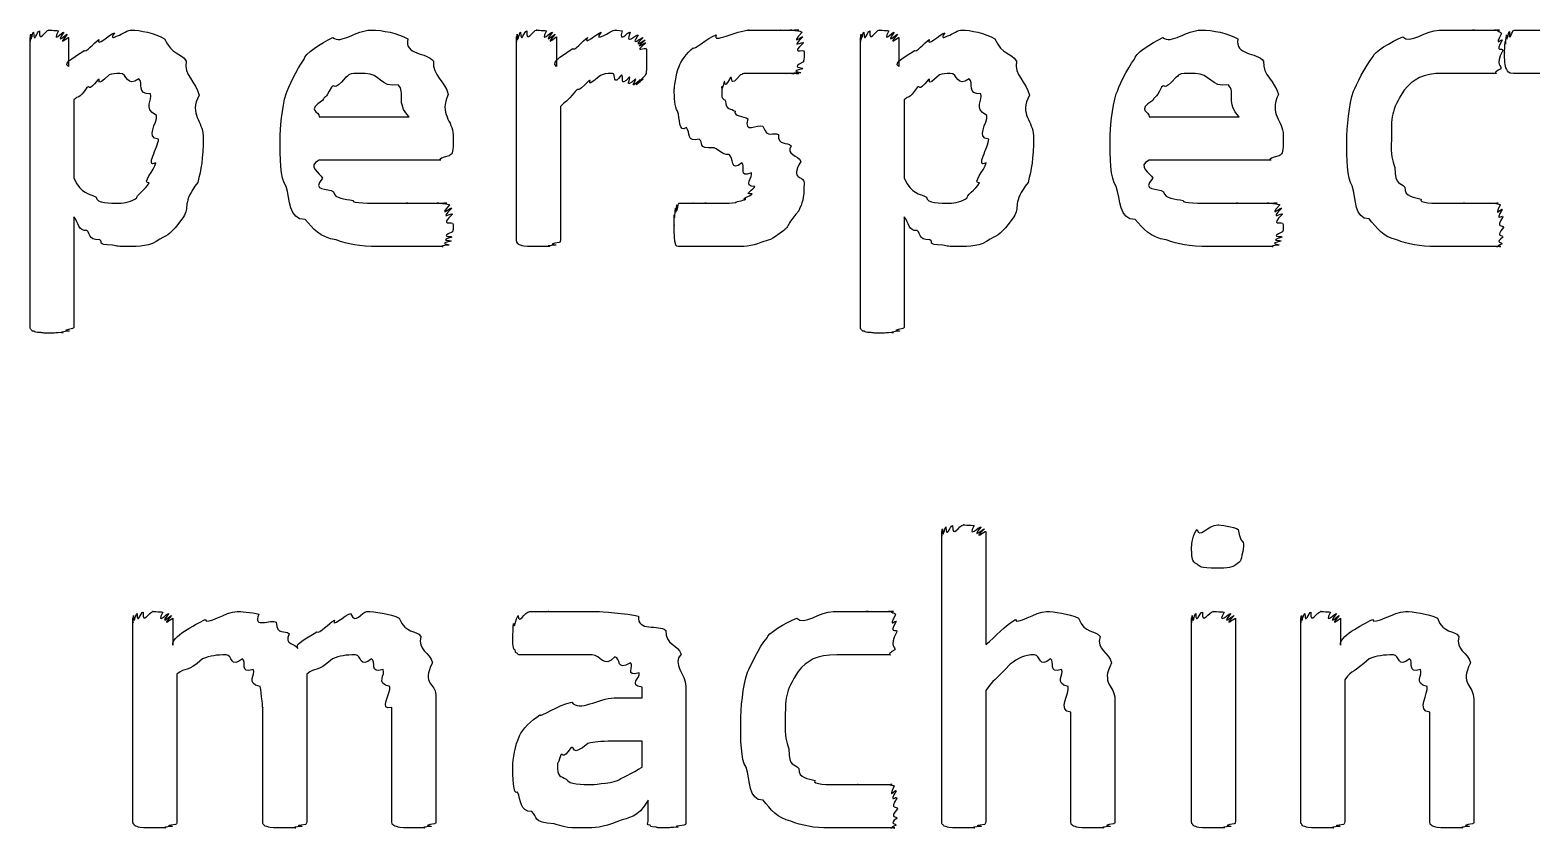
# Model space of a CAD drawing. Header units: millimetres. Extents: x 0 to 216, y 0 to 279.
# Drawn here: x 42.67 to 54.91, y 185.55 to 192.05 of the extents above; entities that cross this region are included whole.
import ezdxf

# ---------------------------------------------------------------- set-up
doc = ezdxf.new("R2010")
doc.units = ezdxf.units.MM
doc.layers.get('0').update_dxf_attribs({"linetype": 'CONTINUOUS'})

msp = doc.modelspace()

# ---------------------------------------------------------------- linework, layer by layer
at = {"color": 0}
for p, q in [((54.7688, 192.048), (55.0443, 192.048)), ((42.6681, 189.639), (42.6681, 191.987)), ((42.9824, 191.987), (42.9824, 191.75)), ((46.6355, 190.339), (46.6355, 191.992)), ((46.9607, 191.992), (46.9607, 191.75)), ((49.4386, 189.639), (49.4386, 191.987)), ((49.7526, 191.987), (49.7526, 191.75)), ((47.6938, 191.811), (47.6938, 191.811)), ((55.0443, 191.695), (54.7631, 191.695)), ((43.0265, 191.48), (43.0265, 190.84)), ((46.9939, 191.425), (46.9939, 190.339)), ((49.7967, 191.48), (49.7967, 190.84)), ((45.0261, 191.342), (45.7592, 191.342)), ((51.7948, 191.342), (52.5279, 191.342)), ((44.0792, 191.188), (44.0792, 191.188)), ((46.1176, 191.193), (46.1176, 191.133)), ((50.8497, 191.188), (50.8497, 191.188)), ((52.8863, 191.193), (52.8863, 191.133)), ((43.7155, 191.16), (43.7155, 191.16)), ((50.4857, 191.16), (50.4857, 191.16)), ((46.0128, 190.989), (45.0261, 190.989)), ((52.7816, 190.989), (51.7948, 190.989)), ((48.9797, 190.802), (48.9797, 190.802)), ((43.0265, 190.526), (43.0265, 189.639)), ((49.7967, 190.526), (49.7967, 189.639)), ((54.6834, 190.438), (54.6834, 190.438)), ((50.1026, 185.602), (50.1026, 187.962)), ((50.461, 187.962), (50.461, 187.041)), ((52.5639, 187.84), (52.5639, 187.84)), ((43.5074, 185.602), (43.5074, 187.256)), ((43.8326, 187.256), (43.8326, 187.036)), ((52.1395, 185.602), (52.1395, 187.256)), ((52.4979, 187.256), (52.4979, 185.602)), ((53.0296, 185.602), (53.0296, 187.256)), ((53.3548, 187.256), (53.3548, 187.036)), ((43.8658, 186.799), (43.8658, 185.602)), ((44.9241, 186.799), (44.9241, 185.602)), ((47.6582, 186.606), (47.6582, 186.694)), ((48.0162, 186.7), (48.0162, 185.602)), ((50.461, 186.666), (50.461, 185.602)), ((53.388, 186.755), (53.388, 185.602)), ((44.5657, 185.602), (44.5657, 186.528)), ((45.6188, 185.602), (45.6188, 186.528)), ((45.9768, 186.633), (45.9768, 185.602)), ((47.432, 186.606), (47.6582, 186.606)), ((51.5137, 186.595), (51.5137, 185.602)), ((54.4407, 186.595), (54.4407, 185.602)), ((51.1556, 185.602), (51.1556, 186.49)), ((54.0826, 185.602), (54.0826, 186.49)), ((47.6582, 186.253), (47.4211, 186.253)), ((47.6582, 186.043), (47.6582, 186.253)), ((47.7075, 185.602), (47.7075, 185.773)), ((49.7417, 185.702), (49.7417, 185.702))]:
    msp.add_line(p, q, dxfattribs=at)
for points in [[(42.6738, 192.014), (42.6752, 191.915), (42.6847, 192.027), (42.6956, 192.031)], [(42.6956, 192.031), (42.7013, 191.926), (42.726, 192.042), (42.7454, 192.042)], [(42.7454, 192.042), (42.7411, 191.929), (42.7923, 192.048), (42.8226, 192.048)], [(42.8226, 192.048), (42.8032, 192.048), (42.8805, 192.045), (42.8995, 192.042)], [(42.8995, 192.042), (42.8406, 191.926), (42.9327, 192.038), (42.9436, 192.031)], [(42.9436, 192.031), (42.8667, 191.915), (42.9673, 192.022), (42.9715, 192.014)], [(43.3571, 192.025), (43.2883, 191.929), (43.4467, 192.048), (43.495, 192.048)], [(43.495, 192.048), (43.561, 192.048), (43.6908, 192.023), (43.7653, 191.976)], [(45.1362, 191.987), (45.2025, 191.929), (45.3305, 192.048), (45.4448, 192.048)], [(45.4448, 192.048), (45.551, 192.048), (45.6629, 192.023), (45.7482, 191.976)], [(46.6411, 192.014), (46.6425, 191.915), (46.6535, 192.027), (46.6686, 192.031)], [(46.6686, 192.031), (46.6714, 191.926), (46.699, 192.042), (46.7184, 192.042)], [(46.7184, 192.042), (46.7127, 191.929), (46.7678, 192.048), (46.8009, 192.048)], [(46.8009, 192.048), (46.7748, 192.048), (46.8559, 192.045), (46.8782, 192.042)], [(46.8782, 192.042), (46.8189, 191.926), (46.9166, 192.038), (46.9276, 192.031)], [(46.9276, 192.031), (46.8408, 191.915), (46.9456, 192.022), (46.9498, 192.014)], [(47.2144, 191.987), (47.1759, 191.911), (47.2874, 192.023), (47.3244, 192.031)], [(47.3244, 192.031), (47.2528, 191.929), (47.4031, 192.048), (47.4405, 192.048)], [(47.4405, 192.048), (47.4211, 192.048), (47.4733, 192.045), (47.4955, 192.042)], [(47.4955, 192.042), (47.4652, 191.926), (47.5396, 192.038), (47.5615, 192.031)], [(47.5615, 192.031), (47.5135, 191.911), (47.6084, 192.016), (47.6278, 192.009)], [(48.2632, 192.009), (48.2258, 191.929), (48.4297, 192.048), (48.5331, 192.048)], [(48.5331, 192.048), (48.4904, 192.048), (48.6212, 192.048), (48.6653, 192.048)], [(48.6653, 192.048), (48.6957, 192.048), (48.7497, 192.048), (48.7867, 192.048)], [(48.7867, 192.048), (48.7701, 192.048), (48.8541, 192.048), (48.8805, 192.048)], [(48.8805, 192.048), (48.8213, 192.048), (48.9246, 192.048), (48.9356, 192.048)], [(48.9356, 192.048), (48.8474, 192.048), (48.9589, 192.042), (48.9631, 192.031)], [(48.9631, 192.031), (48.8541, 191.907), (48.9687, 192.006), (48.9687, 191.992)], [(49.4439, 192.014), (49.4453, 191.915), (49.4552, 192.027), (49.4661, 192.031)], [(49.4661, 192.031), (49.4714, 191.926), (49.4965, 192.042), (49.5155, 192.042)], [(49.5155, 192.042), (49.5117, 191.929), (49.5625, 192.048), (49.5928, 192.048)], [(49.5928, 192.048), (49.5734, 192.048), (49.6507, 192.045), (49.6701, 192.042)], [(49.6701, 192.042), (49.6108, 191.926), (49.7032, 192.038), (49.7141, 192.031)], [(49.7141, 192.031), (49.6369, 191.915), (49.7374, 192.022), (49.7417, 192.014)], [(50.1276, 192.025), (50.0585, 191.929), (50.2172, 192.048), (50.2652, 192.048)], [(50.2652, 192.048), (50.3315, 192.048), (50.461, 192.023), (50.5354, 191.976)], [(51.9053, 191.987), (51.9712, 191.929), (52.0996, 192.048), (52.2139, 192.048)], [(52.2139, 192.048), (52.3201, 192.048), (52.4316, 192.023), (52.517, 191.976)], [(53.8621, 191.992), (53.9186, 191.929), (54.0523, 192.048), (54.1595, 192.048)], [(54.1595, 192.048), (54.1941, 192.048), (54.2604, 192.048), (54.3084, 192.048)], [(54.3084, 192.048), (54.2932, 192.048), (54.405, 192.048), (54.4463, 192.048)], [(54.4463, 192.048), (54.3747, 192.048), (54.5236, 192.048), (54.5564, 192.048)], [(54.5564, 192.048), (54.5578, 192.048), (54.6118, 192.048), (54.6227, 192.048)], [(54.6227, 192.048), (54.5842, 192.048), (54.646, 192.048), (54.6502, 192.048)], [(54.6502, 192.048), (54.5952, 192.048), (54.6626, 192.038), (54.6668, 192.02)], [(54.7081, 192.009), (54.7095, 191.918), (54.7218, 192.032), (54.7303, 192.036)], [(54.7303, 192.036), (54.7275, 191.929), (54.7536, 192.048), (54.7688, 192.048)], [(42.6681, 191.987), (42.6681, 191.904), (42.6695, 192.01), (42.6738, 192.014)], [(42.9715, 192.014), (42.8777, 191.9), (42.9824, 191.998), (42.9824, 191.987)], [(43.1091, 191.882), (43.12, 191.856), (43.1892, 191.948), (43.2304, 191.97)], [(43.2304, 191.97), (43.2043, 191.904), (43.3158, 192.014), (43.3571, 192.025)], [(43.7653, 191.976), (43.8256, 191.838), (43.8975, 191.871), (43.9416, 191.794)], [(44.9047, 191.811), (44.9005, 191.849), (45.0441, 191.946), (45.1362, 191.987)], [(45.7482, 191.976), (45.7207, 191.838), (45.9024, 191.871), (45.9574, 191.794)], [(46.6355, 191.992), (46.6355, 191.9), (46.6369, 192.006), (46.6411, 192.014)], [(46.9498, 192.014), (46.8521, 191.9), (46.9607, 191.999), (46.9607, 191.992)], [(47.093, 191.899), (47.1015, 191.867), (47.177, 191.965), (47.2144, 191.987)], [(47.6278, 192.009), (47.5506, 191.896), (47.6582, 191.994), (47.6663, 191.987)], [(47.6663, 191.987), (47.5643, 191.882), (47.6786, 191.972), (47.6829, 191.965)], [(47.6829, 191.965), (47.5728, 191.871), (47.6885, 191.954), (47.6885, 191.943)], [(47.6885, 191.943), (47.5753, 191.849), (47.6938, 191.915), (47.6938, 191.893)], [(48.0755, 191.904), (48.0755, 191.878), (48.1887, 191.983), (48.2632, 192.009)], [(48.9687, 191.992), (48.8583, 191.882), (48.974, 191.965), (48.974, 191.943)], [(48.974, 191.943), (48.8611, 191.841), (48.9797, 191.9), (48.9797, 191.871)], [(49.4386, 191.987), (49.4386, 191.904), (49.44, 192.01), (49.4439, 192.014)], [(49.7417, 192.014), (49.6478, 191.9), (49.7526, 191.998), (49.7526, 191.987)], [(49.8796, 191.882), (49.8905, 191.856), (49.9593, 191.948), (50.0006, 191.97)], [(50.0006, 191.97), (49.9745, 191.904), (50.0863, 192.014), (50.1276, 192.025)], [(50.5354, 191.976), (50.5961, 191.838), (50.6677, 191.871), (50.7118, 191.794)], [(51.6738, 191.811), (51.6696, 191.849), (51.8128, 191.946), (51.9053, 191.987)], [(52.517, 191.976), (52.4895, 191.838), (52.6715, 191.871), (52.7265, 191.794)], [(53.6194, 191.832), (53.6166, 191.86), (53.7697, 191.959), (53.8621, 191.992)], [(54.6668, 192.02), (54.6019, 191.896), (54.6724, 191.987), (54.6724, 191.965)], [(54.6724, 191.965), (54.6061, 191.852), (54.6777, 191.915), (54.6777, 191.882)], [(54.6915, 191.871), (54.6915, 191.845), (54.6929, 191.932), (54.6971, 191.954)], [(54.6971, 191.954), (54.6985, 191.889), (54.7038, 191.994), (54.7081, 192.009)], [(42.9824, 191.75), (42.9218, 191.783), (43.0678, 191.845), (43.1091, 191.882)], [(43.9416, 191.794), (43.9166, 191.684), (44.0242, 191.625), (44.0461, 191.518)], [(44.7559, 191.529), (44.7753, 191.576), (44.8412, 191.733), (44.9047, 191.811)], [(45.9574, 191.794), (45.9479, 191.684), (46.0527, 191.626), (46.0788, 191.524)], [(46.9607, 191.75), (46.9, 191.794), (47.0517, 191.861), (47.093, 191.899)], [(47.6938, 191.893), (47.6938, 191.808), (47.6938, 191.846), (47.6938, 191.811)], [(47.6938, 191.811), (47.6938, 191.739), (47.6938, 191.75), (47.6938, 191.728)], [(47.9598, 191.75), (47.9721, 191.79), (48.0233, 191.86), (48.0755, 191.904)], [(48.974, 191.788), (48.8583, 191.735), (48.9712, 191.747), (48.9687, 191.733)], [(48.9797, 191.871), (48.9797, 191.783), (48.9768, 191.813), (48.974, 191.788)], [(49.7526, 191.75), (49.6919, 191.783), (49.838, 191.845), (49.8796, 191.882)], [(50.7118, 191.794), (50.6871, 191.684), (50.7944, 191.625), (50.8166, 191.518)], [(51.525, 191.529), (51.544, 191.576), (51.6103, 191.733), (51.6738, 191.811)], [(52.7265, 191.794), (52.717, 191.684), (52.8214, 191.626), (52.8479, 191.524)], [(53.4596, 191.551), (53.4818, 191.595), (53.5534, 191.758), (53.6194, 191.832)], [(54.6777, 191.882), (54.6061, 191.75), (54.6724, 191.762), (54.6612, 191.733)], [(54.7081, 191.733), (54.6915, 191.75), (54.6915, 191.808), (54.6915, 191.871)], [(43.313, 191.684), (43.1863, 191.563), (43.2537, 191.663), (43.2248, 191.645)], [(43.4012, 191.695), (43.3627, 191.695), (43.3419, 191.691), (43.313, 191.684)], [(43.5557, 191.651), (43.4538, 191.576), (43.4633, 191.695), (43.4012, 191.695)], [(45.2409, 191.662), (45.1362, 191.536), (45.1584, 191.618), (45.1252, 191.584)], [(45.4007, 191.695), (45.2272, 191.695), (45.2878, 191.684), (45.2409, 191.662)], [(45.671, 191.601), (45.5249, 191.576), (45.5221, 191.695), (45.4007, 191.695)], [(47.3191, 191.678), (47.1784, 191.558), (47.2585, 191.656), (47.2253, 191.634)], [(47.4183, 191.695), (47.359, 191.695), (47.3523, 191.689), (47.3191, 191.678)], [(47.4899, 191.684), (47.4183, 191.576), (47.443, 191.695), (47.4183, 191.695)], [(47.5562, 191.667), (47.4652, 191.565), (47.5149, 191.68), (47.4899, 191.684)], [(47.6056, 191.651), (47.5022, 191.554), (47.5738, 191.663), (47.5562, 191.667)], [(47.6829, 191.678), (47.5643, 191.554), (47.6733, 191.657), (47.6663, 191.651)], [(47.6938, 191.728), (47.6938, 191.695), (47.6899, 191.689), (47.6829, 191.678)], [(47.9213, 191.568), (47.9213, 191.558), (47.9337, 191.695), (47.9598, 191.75)], [(48.3789, 191.662), (48.321, 191.547), (48.3401, 191.642), (48.3291, 191.629)], [(48.4614, 191.684), (48.3651, 191.565), (48.4008, 191.673), (48.3789, 191.662)], [(48.5828, 191.695), (48.4353, 191.695), (48.4974, 191.691), (48.4614, 191.684)], [(48.7204, 191.695), (48.6488, 191.695), (48.6336, 191.695), (48.5828, 191.695)], [(48.8251, 191.695), (48.7288, 191.695), (48.7606, 191.695), (48.7204, 191.695)], [(48.8968, 191.695), (48.7881, 191.695), (48.8541, 191.695), (48.8251, 191.695)], [(48.9356, 191.695), (48.8251, 191.695), (48.9148, 191.695), (48.8968, 191.695)], [(48.9521, 191.7), (48.8389, 191.695), (48.9423, 191.695), (48.9356, 191.695)], [(48.9687, 191.733), (48.8502, 191.706), (48.9589, 191.707), (48.9521, 191.7)], [(50.0835, 191.684), (49.9565, 191.563), (50.0242, 191.663), (49.9953, 191.645)], [(50.1717, 191.695), (50.1329, 191.695), (50.1124, 191.691), (50.0835, 191.684)], [(50.3259, 191.651), (50.2239, 191.576), (50.2338, 191.695), (50.1717, 191.695)], [(52.01, 191.662), (51.9053, 191.536), (51.9271, 191.618), (51.8943, 191.584)], [(52.1698, 191.695), (51.9963, 191.695), (52.0569, 191.684), (52.01, 191.662)], [(52.4397, 191.601), (52.2937, 191.576), (52.2912, 191.695), (52.1698, 191.695)], [(54.1874, 191.695), (54.0247, 191.695), (53.9461, 191.648), (53.873, 191.557)], [(54.3581, 191.695), (54.2272, 191.695), (54.2533, 191.695), (54.1874, 191.695)], [(54.4795, 191.695), (54.4407, 191.695), (54.405, 191.695), (54.3581, 191.695)], [(54.5677, 191.695), (54.5098, 191.695), (54.5151, 191.695), (54.4795, 191.695)], [(54.6227, 191.695), (54.5539, 191.695), (54.5895, 191.695), (54.5677, 191.695)], [(54.6612, 191.733), (54.5842, 191.695), (54.6365, 191.695), (54.6227, 191.695)], [(54.7631, 191.695), (54.7165, 191.695), (54.7218, 191.707), (54.7081, 191.733)], [(43.1313, 191.579), (43.0611, 191.474), (43.0622, 191.52), (43.0265, 191.48)], [(43.2248, 191.645), (43.1271, 191.529), (43.1641, 191.608), (43.1313, 191.579)], [(43.6492, 191.529), (43.5349, 191.518), (43.5956, 191.62), (43.5557, 191.651)], [(45.1252, 191.584), (45.073, 191.474), (45.0716, 191.518), (45.0536, 191.474)], [(45.7592, 191.342), (45.6463, 191.452), (45.7331, 191.538), (45.671, 191.601)], [(47.1152, 191.551), (47.0352, 191.448), (47.038, 191.476), (46.9939, 191.425)], [(47.2253, 191.634), (47.1124, 191.518), (47.1551, 191.587), (47.1152, 191.551)], [(47.6444, 191.645), (47.5312, 191.543), (47.6194, 191.647), (47.6056, 191.651)], [(47.6663, 191.651), (47.5534, 191.543), (47.6553, 191.645), (47.6444, 191.645)], [(47.9488, 191.386), (47.9213, 191.422), (47.9213, 191.498), (47.9213, 191.568)], [(48.3291, 191.629), (48.2988, 191.521), (48.3126, 191.604), (48.3126, 191.59)], [(48.3126, 191.59), (48.2988, 191.459), (48.321, 191.502), (48.3401, 191.469)], [(49.9015, 191.579), (49.8313, 191.474), (49.8327, 191.52), (49.7967, 191.48)], [(49.9953, 191.645), (49.8972, 191.529), (49.9346, 191.608), (49.9015, 191.579)], [(50.4197, 191.529), (50.3054, 191.518), (50.3661, 191.62), (50.3259, 191.651)], [(51.8943, 191.584), (51.8418, 191.474), (51.8403, 191.518), (51.8223, 191.474)], [(52.5279, 191.342), (52.415, 191.452), (52.5018, 191.538), (52.4397, 191.601)], [(53.4046, 191.143), (53.4046, 191.254), (53.4226, 191.441), (53.4596, 191.551)], [(53.873, 191.557), (53.764, 191.393), (53.7683, 191.332), (53.7683, 191.16)], [(43.6989, 191.353), (43.5832, 191.415), (43.6742, 191.477), (43.6492, 191.529)], [(44.0461, 191.518), (43.9607, 191.356), (44.0792, 191.305), (44.0792, 191.188)], [(44.7065, 191.16), (44.7065, 191.239), (44.7227, 191.419), (44.7559, 191.529)], [(45.0536, 191.474), (44.9185, 191.389), (45.0261, 191.389), (45.0261, 191.342)], [(46.0788, 191.524), (45.999, 191.36), (46.1176, 191.31), (46.1176, 191.193)], [(48.3401, 191.469), (48.3401, 191.397), (48.387, 191.411), (48.4173, 191.386)], [(50.4694, 191.353), (50.3534, 191.415), (50.4444, 191.477), (50.4197, 191.529)], [(50.8166, 191.518), (50.7312, 191.356), (50.8497, 191.305), (50.8497, 191.188)], [(51.4752, 191.16), (51.4752, 191.239), (51.4918, 191.419), (51.525, 191.529)], [(51.8223, 191.474), (51.6876, 191.389), (51.7948, 191.389), (51.7948, 191.342)], [(52.8479, 191.524), (52.7678, 191.36), (52.8863, 191.31), (52.8863, 191.193)], [(43.7155, 191.16), (43.6012, 191.169), (43.7099, 191.29), (43.6989, 191.353)], [(48.0205, 191.254), (47.957, 191.201), (47.9668, 191.334), (47.9488, 191.386)], [(48.4173, 191.386), (48.4022, 191.349), (48.4851, 191.343), (48.5221, 191.326)], [(48.5221, 191.326), (48.4794, 191.195), (48.6022, 191.287), (48.6435, 191.265)], [(50.4857, 191.16), (50.3714, 191.169), (50.4804, 191.29), (50.4694, 191.353)], [(44.0792, 191.188), (44.0792, 190.981), (44.0641, 190.92), (44.0351, 190.807)], [(48.1252, 191.16), (48.0205, 191.128), (48.0536, 191.216), (48.0205, 191.254)], [(48.6435, 191.265), (48.6819, 191.154), (48.7288, 191.224), (48.7701, 191.198)], [(48.7701, 191.198), (48.762, 191.102), (48.8446, 191.141), (48.8749, 191.105)], [(50.8497, 191.188), (50.8497, 190.981), (50.8346, 190.92), (50.8056, 190.807)], [(43.6933, 190.967), (43.6012, 190.919), (43.7155, 191.094), (43.7155, 191.16)], [(44.7559, 190.774), (44.7065, 190.838), (44.7065, 191.013), (44.7065, 191.16)], [(46.1176, 191.133), (46.1176, 191.033), (46.1063, 191.044), (46.0844, 191.022)], [(48.2466, 191.088), (48.0977, 191.078), (48.1651, 191.134), (48.1252, 191.16)], [(48.3676, 191.033), (48.2988, 191.036), (48.2907, 191.069), (48.2466, 191.088)], [(48.8749, 191.105), (48.8251, 191.033), (48.9327, 191.029), (48.9521, 190.978)], [(50.4638, 190.967), (50.3714, 190.919), (50.4857, 191.094), (50.4857, 191.16)], [(51.525, 190.774), (51.4752, 190.838), (51.4752, 191.013), (51.4752, 191.16)], [(52.8863, 191.133), (52.8863, 191.033), (52.8754, 191.044), (52.8532, 191.022)], [(53.4487, 190.78), (53.4046, 190.838), (53.4046, 191.007), (53.4046, 191.143)], [(53.7683, 191.16), (53.764, 191.014), (53.7767, 190.995), (53.7958, 190.929)], [(43.6383, 190.802), (43.5751, 190.798), (43.6824, 190.908), (43.6933, 190.967)], [(45.0261, 190.989), (44.9185, 190.934), (45.0342, 190.885), (45.0536, 190.84)], [(46.0844, 191.022), (45.955, 190.989), (46.0375, 190.989), (46.0128, 190.989)], [(48.4724, 190.967), (48.3761, 190.882), (48.4078, 191.014), (48.3676, 191.033)], [(48.5496, 190.885), (48.4396, 190.835), (48.5055, 190.945), (48.4724, 190.967)], [(48.9521, 190.978), (48.8611, 190.816), (48.9797, 190.871), (48.9797, 190.802)], [(50.4088, 190.802), (50.3453, 190.798), (50.4529, 190.908), (50.4638, 190.967)], [(51.7948, 190.989), (51.6876, 190.934), (51.8033, 190.885), (51.8223, 190.84)], [(52.8532, 191.022), (52.7237, 190.989), (52.8066, 190.989), (52.7816, 190.989)], [(53.7958, 190.929), (53.8014, 190.769), (53.8413, 190.813), (53.8787, 190.769)], [(43.0265, 190.84), (43.0872, 190.705), (43.1493, 190.722), (43.2082, 190.686)], [(44.0351, 190.807), (43.9057, 190.639), (43.9706, 190.603), (43.9194, 190.526)], [(45.0536, 190.84), (44.9559, 190.731), (45.1005, 190.763), (45.1418, 190.73)], [(48.5771, 190.774), (48.4752, 190.772), (48.5676, 190.854), (48.5496, 190.885)], [(49.7967, 190.84), (49.8574, 190.705), (49.9195, 190.722), (49.9787, 190.686)], [(50.8056, 190.807), (50.6758, 190.639), (50.7407, 190.603), (50.6899, 190.526)], [(51.8223, 190.84), (51.7246, 190.731), (51.8693, 190.763), (51.9105, 190.73)], [(43.2082, 190.686), (43.2043, 190.637), (43.3268, 190.637), (43.3903, 190.637)], [(43.5391, 190.681), (43.524, 190.694), (43.6122, 190.749), (43.6383, 190.802)], [(44.9104, 190.504), (44.7753, 190.504), (44.7918, 190.667), (44.7559, 190.774)], [(45.1418, 190.73), (45.1541, 190.669), (45.2356, 190.676), (45.3016, 190.658)], [(48.5055, 190.669), (48.4505, 190.669), (48.544, 190.694), (48.5553, 190.713)], [(48.5553, 190.713), (48.4752, 190.705), (48.5771, 190.752), (48.5771, 190.774)], [(48.9797, 190.802), (48.9797, 190.661), (48.9645, 190.642), (48.9356, 190.576)], [(49.9787, 190.686), (49.9745, 190.637), (50.0973, 190.637), (50.1608, 190.637)], [(50.3093, 190.681), (50.2941, 190.694), (50.3823, 190.749), (50.4088, 190.802)], [(51.6791, 190.504), (51.544, 190.504), (51.5606, 190.667), (51.525, 190.774)], [(51.9105, 190.73), (51.9232, 190.669), (52.0044, 190.676), (52.0707, 190.658)], [(53.5862, 190.51), (53.4666, 190.507), (53.4818, 190.672), (53.4487, 190.78)], [(53.8787, 190.769), (53.8745, 190.681), (53.9584, 190.692), (54.011, 190.669)], [(43.3903, 190.637), (43.4428, 190.637), (43.4979, 190.65), (43.5391, 190.681)], [(45.3016, 190.658), (45.2864, 190.637), (45.4477, 190.637), (45.5443, 190.637)], [(45.5443, 190.637), (45.5771, 190.637), (45.689, 190.637), (45.7482, 190.637)], [(45.7482, 190.637), (45.6942, 190.637), (45.8555, 190.637), (45.8971, 190.637)], [(45.8971, 190.637), (45.8971, 190.637), (45.9754, 190.637), (46.0015, 190.637)], [(46.0015, 190.637), (45.9521, 190.637), (46.0527, 190.637), (46.0678, 190.637)], [(46.0678, 190.637), (45.9768, 190.637), (46.0858, 190.632), (46.0897, 190.625)], [(46.0897, 190.625), (45.9878, 190.507), (46.1024, 190.611), (46.1063, 190.598)], [(46.1063, 190.598), (45.9962, 190.482), (46.1119, 190.57), (46.1119, 190.548)], [(47.9213, 190.543), (47.9242, 190.478), (47.928, 190.583), (47.9323, 190.598)], [(47.9323, 190.598), (47.9323, 190.507), (47.9393, 190.621), (47.9432, 190.625)], [(47.9432, 190.625), (47.9393, 190.518), (47.9517, 190.637), (47.9598, 190.637)], [(47.9598, 190.637), (47.957, 190.637), (47.9848, 190.637), (48.0039, 190.637)], [(48.0039, 190.637), (47.9986, 190.637), (48.0494, 190.637), (48.0755, 190.637)], [(48.0755, 190.637), (48.0536, 190.637), (48.139, 190.637), (48.1803, 190.637)], [(48.1803, 190.637), (48.1334, 190.637), (48.2656, 190.637), (48.3182, 190.637)], [(48.3182, 190.637), (48.3429, 190.637), (48.3926, 190.638), (48.423, 190.642)], [(48.423, 190.642), (48.4064, 190.647), (48.4837, 190.658), (48.5055, 190.669)], [(48.9356, 190.576), (48.8061, 190.416), (48.8692, 190.46), (48.8142, 190.416)], [(50.1608, 190.637), (50.213, 190.637), (50.268, 190.65), (50.3093, 190.681)], [(52.0707, 190.658), (52.0555, 190.637), (52.2168, 190.637), (52.3131, 190.637)], [(52.3131, 190.637), (52.3462, 190.637), (52.4577, 190.637), (52.517, 190.637)], [(52.517, 190.637), (52.4633, 190.637), (52.6246, 190.637), (52.6658, 190.637)], [(52.6658, 190.637), (52.6658, 190.637), (52.7445, 190.637), (52.7706, 190.637)], [(52.7706, 190.637), (52.7209, 190.637), (52.8214, 190.637), (52.8366, 190.637)], [(52.8366, 190.637), (52.7459, 190.637), (52.8546, 190.632), (52.8588, 190.625)], [(52.8588, 190.625), (52.7569, 190.507), (52.8712, 190.611), (52.8754, 190.598)], [(52.8754, 190.598), (52.765, 190.482), (52.8807, 190.57), (52.8807, 190.548)], [(54.011, 190.669), (53.9806, 190.637), (54.1267, 190.637), (54.1927, 190.637)], [(54.1927, 190.637), (54.2315, 190.637), (54.3154, 190.637), (54.3638, 190.637)], [(54.3638, 190.637), (54.3264, 190.637), (54.453, 190.637), (54.4904, 190.637)], [(54.4904, 190.637), (54.5179, 190.637), (54.5564, 190.637), (54.5786, 190.637)], [(54.5786, 190.637), (54.5648, 190.637), (54.6241, 190.637), (54.6393, 190.637)], [(54.6393, 190.637), (54.5867, 190.637), (54.6516, 190.632), (54.6559, 190.625)], [(54.6559, 190.625), (54.598, 190.504), (54.6682, 190.605), (54.6724, 190.587)], [(54.6724, 190.587), (54.6061, 190.471), (54.6777, 190.551), (54.6777, 190.526)], [(43.1313, 190.416), (43.0611, 190.405), (43.0622, 190.485), (43.0265, 190.526)], [(43.9194, 190.526), (43.8037, 190.368), (43.8037, 190.389), (43.7265, 190.344)], [(45.1637, 190.339), (45.0289, 190.357), (44.9792, 190.43), (44.9104, 190.504)], [(46.1119, 190.548), (45.999, 190.438), (46.1176, 190.499), (46.1176, 190.465)], [(46.1176, 190.465), (46.1176, 190.383), (46.1148, 190.423), (46.1119, 190.405)], [(47.9213, 190.46), (47.9213, 190.434), (47.9213, 190.521), (47.9213, 190.543)], [(47.9266, 190.328), (47.9213, 190.346), (47.9213, 190.405), (47.9213, 190.46)], [(49.9015, 190.416), (49.8313, 190.405), (49.8327, 190.485), (49.7967, 190.526)], [(50.6899, 190.526), (50.5739, 190.368), (50.5739, 190.389), (50.497, 190.344)], [(51.9328, 190.339), (51.7977, 190.357), (51.7483, 190.43), (51.6791, 190.504)], [(52.8807, 190.548), (52.7678, 190.438), (52.8863, 190.499), (52.8863, 190.465)], [(52.8863, 190.465), (52.8863, 190.383), (52.8835, 190.423), (52.8807, 190.405)], [(53.8124, 190.339), (53.7048, 190.361), (53.6483, 190.435), (53.5862, 190.51)], [(54.6777, 190.526), (54.6089, 190.419), (54.6834, 190.471), (54.6834, 190.438)], [(54.6834, 190.438), (54.6089, 190.357), (54.6806, 190.383), (54.6777, 190.361)], [(43.2361, 190.339), (43.1313, 190.342), (43.1669, 190.386), (43.1313, 190.416)], [(43.3405, 190.295), (43.2001, 190.302), (43.2717, 190.319), (43.2361, 190.339)], [(43.7265, 190.344), (43.6492, 190.284), (43.561, 190.284), (43.4619, 190.284)], [(45.5112, 190.284), (45.3457, 190.284), (45.2632, 190.302), (45.1637, 190.339)], [(46.101, 190.328), (45.9853, 190.302), (46.0911, 190.306), (46.0844, 190.295)], [(46.1063, 190.361), (45.992, 190.324), (46.1038, 190.339), (46.101, 190.328)], [(46.1119, 190.405), (45.9962, 190.35), (46.1091, 190.375), (46.1063, 190.361)], [(46.6411, 190.317), (46.6355, 190.313), (46.6355, 190.331), (46.6355, 190.339)], [(46.6686, 190.295), (46.6467, 190.298), (46.6478, 190.308), (46.6411, 190.317)], [(46.9829, 190.317), (46.863, 190.298), (46.9692, 190.302), (46.9554, 190.295)], [(46.9939, 190.339), (46.9911, 190.313), (46.9896, 190.324), (46.9829, 190.317)], [(47.9545, 190.284), (47.9323, 190.284), (47.9337, 190.298), (47.9266, 190.328)], [(48.6269, 190.317), (48.5567, 190.284), (48.4794, 190.284), (48.3955, 190.284)], [(48.8142, 190.416), (48.6999, 190.328), (48.6999, 190.339), (48.6269, 190.317)], [(50.0063, 190.339), (49.9015, 190.342), (49.9375, 190.386), (49.9015, 190.416)], [(50.111, 190.295), (49.9703, 190.302), (50.0422, 190.319), (50.0063, 190.339)], [(50.497, 190.344), (50.4197, 190.284), (50.3315, 190.284), (50.2324, 190.284)], [(52.2799, 190.284), (52.1148, 190.284), (52.0319, 190.302), (51.9328, 190.339)], [(52.8697, 190.328), (52.754, 190.302), (52.8602, 190.306), (52.8532, 190.295)], [(52.8754, 190.361), (52.7611, 190.324), (52.8726, 190.339), (52.8697, 190.328)], [(52.8807, 190.405), (52.765, 190.35), (52.8782, 190.375), (52.8754, 190.361)], [(54.1267, 190.284), (54.0025, 190.284), (53.9034, 190.302), (53.8124, 190.339)], [(54.6777, 190.361), (54.6061, 190.313), (54.6749, 190.319), (54.6724, 190.306)], [(43.4619, 190.284), (43.3874, 190.284), (43.3765, 190.287), (43.3405, 190.295)], [(45.726, 190.284), (45.5553, 190.284), (45.5884, 190.284), (45.5112, 190.284)], [(45.9024, 190.284), (45.8047, 190.284), (45.7923, 190.284), (45.726, 190.284)], [(46.0294, 190.284), (45.908, 190.284), (45.9535, 190.284), (45.9024, 190.284)], [(46.0844, 190.295), (45.974, 190.284), (46.0622, 190.284), (46.0294, 190.284)], [(46.7237, 190.284), (46.6714, 190.287), (46.6824, 190.29), (46.6686, 190.295)], [(46.8118, 190.284), (46.7198, 190.284), (46.7487, 190.284), (46.7237, 190.284)], [(46.9, 190.284), (46.79, 190.284), (46.8478, 190.284), (46.8118, 190.284)], [(46.9554, 190.295), (46.8369, 190.287), (46.9251, 190.287), (46.9, 190.284)], [(48.0148, 190.284), (47.957, 190.284), (47.9683, 190.284), (47.9545, 190.284)], [(48.1087, 190.284), (48.0095, 190.284), (48.0399, 190.284), (48.0148, 190.284)], [(48.241, 190.284), (48.0868, 190.284), (48.1485, 190.284), (48.1087, 190.284)], [(48.3955, 190.284), (48.2988, 190.284), (48.2879, 190.284), (48.241, 190.284)], [(50.2324, 190.284), (50.1579, 190.284), (50.1467, 190.287), (50.111, 190.295)], [(52.4951, 190.284), (52.324, 190.284), (52.3572, 190.284), (52.2799, 190.284)], [(52.6715, 190.284), (52.5734, 190.284), (52.5611, 190.284), (52.4951, 190.284)], [(52.7981, 190.284), (52.6768, 190.284), (52.7223, 190.284), (52.6715, 190.284)], [(52.8532, 190.295), (52.7431, 190.284), (52.8313, 190.284), (52.7981, 190.284)], [(54.2865, 190.284), (54.1761, 190.284), (54.1817, 190.284), (54.1267, 190.284)], [(54.4354, 190.284), (54.2823, 190.284), (54.3415, 190.284), (54.2865, 190.284)], [(54.5564, 190.284), (54.4918, 190.284), (54.4823, 190.284), (54.4354, 190.284)], [(54.6336, 190.284), (54.562, 190.284), (54.5924, 190.284), (54.5564, 190.284)], [(54.6612, 190.284), (54.591, 190.284), (54.6474, 190.284), (54.6336, 190.284)], [(54.6724, 190.306), (54.6019, 190.284), (54.6682, 190.284), (54.6612, 190.284)], [(42.6738, 189.611), (42.6681, 189.609), (42.6681, 189.628), (42.6681, 189.639)], [(42.7013, 189.595), (42.6791, 189.593), (42.6805, 189.604), (42.6738, 189.611)], [(42.7563, 189.583), (42.7041, 189.582), (42.715, 189.588), (42.7013, 189.595)], [(42.8445, 189.578), (42.7524, 189.578), (42.7814, 189.581), (42.7563, 189.583)], [(42.9327, 189.583), (42.8226, 189.578), (42.8805, 189.578), (42.8445, 189.578)], [(42.9877, 189.595), (42.8696, 189.582), (42.9577, 189.583), (42.9327, 189.583)], [(43.0156, 189.617), (42.8957, 189.593), (43.0018, 189.599), (42.9877, 189.595)], [(43.0265, 189.639), (43.0237, 189.611), (43.0223, 189.625), (43.0156, 189.617)], [(49.4439, 189.611), (49.4386, 189.609), (49.4386, 189.628), (49.4386, 189.639)], [(49.4714, 189.595), (49.4496, 189.593), (49.451, 189.604), (49.4439, 189.611)], [(49.5268, 189.583), (49.4743, 189.582), (49.4852, 189.588), (49.4714, 189.595)], [(49.615, 189.578), (49.5226, 189.578), (49.5515, 189.581), (49.5268, 189.583)], [(49.7032, 189.583), (49.5928, 189.578), (49.6507, 189.578), (49.615, 189.578)], [(49.7582, 189.595), (49.6397, 189.582), (49.7279, 189.583), (49.7032, 189.583)], [(49.7858, 189.617), (49.6658, 189.593), (49.772, 189.599), (49.7582, 189.595)], [(49.7967, 189.639), (49.7939, 189.611), (49.7928, 189.625), (49.7858, 189.617)], [(50.1082, 187.984), (50.1138, 187.885), (50.1248, 187.996), (50.1357, 188)], [(50.1357, 188), (50.1385, 187.895), (50.1689, 188.011), (50.1908, 188.011)], [(50.1908, 188.011), (50.1869, 187.898), (50.2461, 188.017), (50.2789, 188.017)], [(50.2789, 188.017), (50.2571, 188.017), (50.3453, 188.014), (50.3671, 188.011)], [(50.3671, 188.011), (50.304, 187.895), (50.4112, 188.007), (50.4225, 188)], [(50.4225, 188), (50.3301, 187.885), (50.4458, 187.991), (50.45, 187.984)], [(52.1836, 187.978), (52.2016, 187.898), (52.2732, 188.017), (52.3543, 188.017)], [(52.3543, 188.017), (52.3628, 188.017), (52.4895, 188.003), (52.5198, 187.978)], [(50.1026, 187.962), (50.1026, 187.869), (50.104, 187.976), (50.1082, 187.984)], [(50.45, 187.984), (50.341, 187.874), (50.461, 187.973), (50.461, 187.962)], [(52.1395, 187.84), (52.1395, 187.847), (52.1533, 187.952), (52.1836, 187.978)], [(52.5198, 187.978), (52.5392, 187.851), (52.5639, 187.909), (52.5639, 187.84)], [(52.1836, 187.697), (52.1395, 187.711), (52.1395, 187.77), (52.1395, 187.84)], [(52.5639, 187.84), (52.5392, 187.715), (52.5473, 187.728), (52.5141, 187.702)], [(52.349, 187.664), (52.1974, 187.664), (52.2125, 187.675), (52.1836, 187.697)], [(52.5141, 187.702), (52.4771, 187.664), (52.4288, 187.664), (52.349, 187.664)], [(43.5074, 187.256), (43.5074, 187.164), (43.5088, 187.27), (43.513, 187.278)], [(43.513, 187.278), (43.5144, 187.179), (43.5254, 187.29), (43.5405, 187.295)], [(43.5405, 187.295), (43.5434, 187.19), (43.5709, 187.306), (43.5903, 187.306)], [(43.5903, 187.306), (43.5846, 187.193), (43.6397, 187.311), (43.6728, 187.311)], [(43.6728, 187.311), (43.6467, 187.311), (43.7279, 187.308), (43.7501, 187.306)], [(43.7501, 187.306), (43.6908, 187.19), (43.7885, 187.302), (43.7995, 187.295)], [(43.7995, 187.295), (43.7127, 187.179), (43.8175, 187.285), (43.8217, 187.278)], [(43.8217, 187.278), (43.7236, 187.164), (43.8326, 187.263), (43.8326, 187.256)], [(44.0972, 187.245), (44.1029, 187.193), (44.268, 187.311), (44.3562, 187.311)], [(44.3562, 187.311), (44.3742, 187.311), (44.4803, 187.303), (44.5326, 187.289)], [(44.5326, 187.289), (44.4803, 187.164), (44.6345, 187.252), (44.6761, 187.223)], [(45.1499, 187.24), (45.1171, 187.171), (45.2381, 187.284), (45.2822, 187.295)], [(45.2822, 187.295), (45.3224, 187.193), (45.3704, 187.311), (45.4145, 187.311)], [(45.4145, 187.311), (45.4723, 187.311), (45.6089, 187.292), (45.6791, 187.256)], [(45.6791, 187.256), (45.7345, 187.12), (45.8114, 187.169), (45.8555, 187.107)], [(46.6108, 187.212), (46.6164, 187.149), (46.6302, 187.256), (46.6492, 187.278)], [(46.6492, 187.278), (46.652, 187.193), (46.699, 187.311), (46.7431, 187.311)], [(46.7431, 187.311), (46.7402, 187.311), (46.8383, 187.311), (46.8976, 187.311)], [(46.8976, 187.311), (46.8588, 187.311), (47.0186, 187.311), (47.0849, 187.311)], [(47.0849, 187.311), (47.1124, 187.311), (47.2239, 187.311), (47.2944, 187.311)], [(47.2944, 187.311), (47.3135, 187.311), (47.5382, 187.297), (47.6306, 187.273)], [(47.6306, 187.273), (47.6155, 187.142), (47.7957, 187.208), (47.8511, 187.157)], [(48.6777, 187.096), (48.6752, 187.124), (48.828, 187.223), (48.9204, 187.256)], [(48.9204, 187.256), (48.9768, 187.193), (49.1105, 187.311), (49.2181, 187.311)], [(49.2181, 187.311), (49.2524, 187.311), (49.3187, 187.311), (49.367, 187.311)], [(49.367, 187.311), (49.3518, 187.311), (49.4633, 187.311), (49.5046, 187.311)], [(49.5046, 187.311), (49.433, 187.311), (49.5819, 187.311), (49.615, 187.311)], [(49.615, 187.311), (49.6164, 187.311), (49.6701, 187.311), (49.681, 187.311)], [(49.681, 187.311), (49.6425, 187.311), (49.7046, 187.311), (49.7085, 187.311)], [(49.7085, 187.311), (49.6535, 187.311), (49.7209, 187.302), (49.7251, 187.284)], [(49.7251, 187.284), (49.6605, 187.16), (49.7307, 187.251), (49.7307, 187.229)], [(50.7037, 187.245), (50.7047, 187.193), (50.8716, 187.311), (50.957, 187.311)], [(50.957, 187.311), (51.0095, 187.311), (51.1457, 187.292), (51.2163, 187.256)], [(51.2163, 187.256), (51.2713, 187.12), (51.3486, 187.169), (51.3927, 187.107)], [(52.1395, 187.256), (52.1395, 187.164), (52.1409, 187.27), (52.1451, 187.278)], [(52.1451, 187.278), (52.1504, 187.179), (52.1614, 187.29), (52.1727, 187.295)], [(52.1727, 187.295), (52.1751, 187.19), (52.2055, 187.306), (52.2277, 187.306)], [(52.2277, 187.306), (52.2235, 187.193), (52.2827, 187.311), (52.3159, 187.311)], [(52.3159, 187.311), (52.2937, 187.311), (52.3819, 187.308), (52.4041, 187.306)], [(52.4041, 187.306), (52.3406, 187.19), (52.4482, 187.302), (52.4591, 187.295)], [(52.4591, 187.295), (52.3667, 187.179), (52.4828, 187.285), (52.4866, 187.278)], [(52.4866, 187.278), (52.378, 187.164), (52.4979, 187.263), (52.4979, 187.256)], [(53.0296, 187.256), (53.0296, 187.164), (53.031, 187.27), (53.0352, 187.278)], [(53.0352, 187.278), (53.0366, 187.179), (53.0475, 187.29), (53.0627, 187.295)], [(53.0627, 187.295), (53.0655, 187.19), (53.0931, 187.306), (53.1125, 187.306)], [(53.1125, 187.306), (53.1068, 187.193), (53.1619, 187.311), (53.195, 187.311)], [(53.195, 187.311), (53.1689, 187.311), (53.25, 187.308), (53.2723, 187.306)], [(53.2723, 187.306), (53.213, 187.19), (53.3107, 187.302), (53.3217, 187.295)], [(53.3217, 187.295), (53.2349, 187.179), (53.3396, 187.285), (53.3439, 187.278)], [(53.3439, 187.278), (53.2462, 187.164), (53.3548, 187.263), (53.3548, 187.256)], [(53.6141, 187.245), (53.625, 187.193), (53.7916, 187.311), (53.884, 187.311)], [(53.884, 187.311), (53.9365, 187.311), (54.0727, 187.292), (54.1433, 187.256)], [(54.1433, 187.256), (54.1983, 187.12), (54.2756, 187.169), (54.3197, 187.107)], [(43.8326, 187.036), (43.8161, 187.105), (44.0119, 187.201), (44.0972, 187.245)], [(44.6761, 187.223), (44.6786, 187.109), (44.7506, 187.165), (44.7809, 187.129)], [(44.8525, 187.008), (44.8109, 187.047), (44.9584, 187.109), (45.0067, 187.146)], [(45.0067, 187.146), (45.0289, 187.124), (45.1058, 187.217), (45.1499, 187.24)], [(46.6051, 187.113), (46.6051, 187.105), (46.6065, 187.19), (46.6108, 187.212)], [(47.8511, 187.157), (47.8469, 187.039), (47.9517, 187.041), (47.9778, 186.964)], [(49.7307, 187.229), (49.6644, 187.115), (49.736, 187.179), (49.736, 187.146)], [(49.736, 187.146), (49.6644, 187.013), (49.7307, 187.026), (49.7198, 186.997)], [(50.461, 187.041), (50.5396, 187.105), (50.6222, 187.201), (50.7037, 187.245)], [(53.3548, 187.036), (53.3344, 187.105), (53.5284, 187.201), (53.6141, 187.245)], [(44.7809, 187.129), (44.7379, 187.036), (44.8331, 187.052), (44.8525, 187.008)], [(45.8555, 187.107), (45.8227, 186.998), (45.9299, 186.976), (45.9493, 186.892)], [(46.6051, 187.047), (46.6051, 187.039), (46.6051, 187.091), (46.6051, 187.113)], [(46.6217, 186.997), (46.6079, 186.998), (46.6079, 187.027), (46.6051, 187.047)], [(48.5179, 186.815), (48.5401, 186.859), (48.6117, 187.022), (48.6777, 187.096)], [(51.3927, 187.107), (51.3595, 186.998), (51.4671, 186.976), (51.4862, 186.892)], [(54.3197, 187.107), (54.2865, 186.998), (54.3941, 186.976), (54.4132, 186.892)], [(44.0754, 186.925), (43.9402, 186.8), (43.9431, 186.865), (43.8658, 186.799)], [(44.268, 186.958), (44.1868, 186.958), (44.1413, 186.948), (44.0754, 186.925)], [(44.4003, 186.925), (44.3011, 186.84), (44.3191, 186.958), (44.268, 186.958)], [(44.4885, 186.837), (44.3742, 186.8), (44.4362, 186.906), (44.4003, 186.925)], [(45.1337, 186.925), (44.9986, 186.8), (45.0014, 186.865), (44.9241, 186.799)], [(45.321, 186.958), (45.2409, 186.958), (45.1954, 186.948), (45.1337, 186.925)], [(45.4533, 186.925), (45.3552, 186.84), (45.3718, 186.958), (45.321, 186.958)], [(45.5468, 186.837), (45.4325, 186.8), (45.4932, 186.906), (45.4533, 186.925)], [(45.9493, 186.892), (45.8583, 186.716), (45.9768, 186.724), (45.9768, 186.633)], [(46.6439, 186.969), (46.6231, 186.972), (46.6288, 186.986), (46.6217, 186.997)], [(46.6714, 186.958), (46.6383, 186.958), (46.6506, 186.961), (46.6439, 186.969)], [(46.7431, 186.958), (46.663, 186.958), (46.6852, 186.958), (46.6714, 186.958)], [(46.8644, 186.958), (46.7293, 186.958), (46.7762, 186.958), (46.7431, 186.958)], [(47.0299, 186.958), (46.9427, 186.958), (46.9113, 186.958), (46.8644, 186.958)], [(47.2504, 186.958), (47.0711, 186.958), (47.0958, 186.958), (47.0299, 186.958)], [(47.4377, 186.942), (47.3438, 186.84), (47.3234, 186.958), (47.2504, 186.958)], [(47.5643, 186.892), (47.4458, 186.818), (47.4885, 186.931), (47.4377, 186.942)], [(47.6359, 186.81), (47.5121, 186.774), (47.5975, 186.87), (47.5643, 186.892)], [(47.9778, 186.964), (47.8977, 186.884), (48.0162, 186.799), (48.0162, 186.7)], [(49.2457, 186.958), (49.083, 186.958), (49.0044, 186.912), (48.9313, 186.821)], [(49.4164, 186.958), (49.2855, 186.958), (49.3116, 186.958), (49.2457, 186.958)], [(49.5378, 186.958), (49.4993, 186.958), (49.4633, 186.958), (49.4164, 186.958)], [(49.626, 186.958), (49.5681, 186.958), (49.5734, 186.958), (49.5378, 186.958)], [(49.681, 186.958), (49.6122, 186.958), (49.6478, 186.958), (49.626, 186.958)], [(49.7198, 186.997), (49.6425, 186.958), (49.6947, 186.958), (49.681, 186.958)], [(50.8579, 186.958), (50.7753, 186.958), (50.7256, 186.932), (50.6596, 186.881)], [(50.9901, 186.925), (50.8924, 186.84), (50.909, 186.958), (50.8579, 186.958)], [(51.0783, 186.837), (50.9655, 186.8), (51.0261, 186.906), (50.9901, 186.925)], [(51.4862, 186.892), (51.3955, 186.716), (51.5137, 186.712), (51.5137, 186.595)], [(53.5862, 186.925), (53.4554, 186.8), (53.4568, 186.849), (53.388, 186.755)], [(53.7849, 186.958), (53.7023, 186.958), (53.6526, 186.948), (53.5862, 186.925)], [(53.9171, 186.925), (53.8194, 186.84), (53.8357, 186.958), (53.7849, 186.958)], [(54.0053, 186.837), (53.8925, 186.8), (53.9531, 186.906), (53.9171, 186.925)], [(54.4132, 186.892), (54.3221, 186.716), (54.4407, 186.712), (54.4407, 186.595)], [(44.5438, 186.7), (44.4225, 186.723), (44.5135, 186.8), (44.4885, 186.837)], [(45.6022, 186.7), (45.4808, 186.723), (45.5718, 186.8), (45.5468, 186.837)], [(47.6582, 186.694), (47.5425, 186.708), (47.6497, 186.776), (47.6359, 186.81)], [(48.4628, 186.407), (48.4628, 186.517), (48.4808, 186.705), (48.5179, 186.815)], [(48.9313, 186.821), (48.8227, 186.656), (48.8266, 186.596), (48.8266, 186.424)], [(50.6596, 186.881), (50.5284, 186.741), (50.5298, 186.761), (50.461, 186.666)], [(51.1334, 186.7), (51.0134, 186.723), (51.103, 186.8), (51.0783, 186.837)], [(54.0604, 186.7), (53.9404, 186.723), (54.03, 186.8), (54.0053, 186.837)], [(44.5657, 186.528), (44.5657, 186.498), (44.5576, 186.647), (44.5438, 186.7)], [(45.6188, 186.528), (45.5027, 186.498), (45.6131, 186.647), (45.6022, 186.7)], [(51.1556, 186.49), (51.0399, 186.498), (51.1471, 186.647), (51.1334, 186.7)], [(54.0826, 186.49), (53.9669, 186.498), (54.0741, 186.647), (54.0604, 186.7)], [(46.8256, 186.468), (46.8217, 186.443), (46.9815, 186.551), (47.0849, 186.573)], [(47.0849, 186.573), (47.1456, 186.487), (47.3026, 186.606), (47.432, 186.606)], [(46.6605, 186.297), (46.6824, 186.352), (46.7554, 186.424), (46.8256, 186.468)], [(48.5069, 186.043), (48.4628, 186.101), (48.4628, 186.271), (48.4628, 186.407)], [(48.8266, 186.424), (48.8227, 186.278), (48.835, 186.259), (48.8541, 186.192)], [(46.6051, 186.054), (46.6051, 186.095), (46.6231, 186.227), (46.6605, 186.297)], [(47.0793, 186.203), (47.002, 186.087), (47.0147, 186.168), (46.9967, 186.142)], [(47.2172, 186.236), (47.075, 186.116), (47.1152, 186.217), (47.0793, 186.203)], [(47.4211, 186.253), (47.3068, 186.253), (47.275, 186.247), (47.2172, 186.236)], [(48.8541, 186.192), (48.8597, 186.032), (48.8996, 186.077), (48.937, 186.032)], [(46.6439, 185.839), (46.6051, 185.804), (46.6051, 185.973), (46.6051, 186.054)], [(46.9967, 186.142), (46.965, 186.039), (46.9692, 186.095), (46.9692, 186.066)], [(46.9692, 186.066), (46.965, 185.958), (46.9925, 185.973), (47.0408, 185.944)], [(47.4595, 185.933), (47.4719, 185.947), (47.588, 185.995), (47.6582, 186.043)], [(48.6449, 185.773), (48.5249, 185.771), (48.5401, 185.936), (48.5069, 186.043)], [(48.937, 186.032), (48.9327, 185.944), (49.0167, 185.955), (49.0693, 185.933)], [(47.0408, 185.944), (47.0641, 185.9), (47.1632, 185.9), (47.2556, 185.9)], [(47.2556, 185.9), (47.2295, 185.9), (47.3964, 185.911), (47.4595, 185.933)], [(49.0693, 185.933), (49.0389, 185.9), (49.185, 185.9), (49.251, 185.9)], [(46.7596, 185.68), (46.6605, 185.68), (46.6729, 185.776), (46.6439, 185.839)], [(49.251, 185.9), (49.2898, 185.9), (49.3737, 185.9), (49.422, 185.9)], [(49.422, 185.9), (49.3847, 185.9), (49.5117, 185.9), (49.5487, 185.9)], [(49.5487, 185.9), (49.5762, 185.9), (49.615, 185.9), (49.6369, 185.9)], [(49.6369, 185.9), (49.6231, 185.9), (49.6824, 185.9), (49.6976, 185.9)], [(49.6976, 185.9), (49.6454, 185.9), (49.7099, 185.896), (49.7141, 185.889)], [(49.7141, 185.889), (49.6563, 185.768), (49.7265, 185.868), (49.7307, 185.85)], [(49.7307, 185.85), (49.6644, 185.735), (49.736, 185.815), (49.736, 185.79)], [(49.736, 185.79), (49.6672, 185.682), (49.7417, 185.735), (49.7417, 185.702)], [(46.9417, 185.581), (46.7596, 185.591), (46.8104, 185.636), (46.7596, 185.68)], [(47.7075, 185.773), (47.6194, 185.62), (47.5534, 185.638), (47.4652, 185.602)], [(48.8707, 185.602), (48.7634, 185.625), (48.7066, 185.699), (48.6449, 185.773)], [(49.7417, 185.702), (49.6672, 185.62), (49.7388, 185.646), (49.736, 185.625)], [(43.513, 185.581), (43.5074, 185.576), (43.5074, 185.594), (43.5074, 185.602)], [(43.5405, 185.558), (43.5183, 185.561), (43.5197, 185.572), (43.513, 185.581)], [(43.5956, 185.547), (43.5434, 185.55), (43.5543, 185.554), (43.5405, 185.558)], [(43.6838, 185.547), (43.5913, 185.547), (43.6203, 185.547), (43.5956, 185.547)], [(43.772, 185.547), (43.6619, 185.547), (43.7198, 185.547), (43.6838, 185.547)], [(43.827, 185.558), (43.7085, 185.55), (43.7967, 185.55), (43.772, 185.547)], [(43.8549, 185.575), (43.7349, 185.561), (43.8408, 185.565), (43.827, 185.558)], [(43.8658, 185.602), (43.863, 185.572), (43.8616, 185.582), (43.8549, 185.575)], [(44.5714, 185.575), (44.5657, 185.572), (44.5657, 185.591), (44.5657, 185.602)], [(44.5989, 185.558), (44.5766, 185.561), (44.5781, 185.571), (44.5714, 185.575)], [(44.6539, 185.547), (44.6017, 185.55), (44.6126, 185.554), (44.5989, 185.558)], [(44.7421, 185.547), (44.6497, 185.547), (44.6786, 185.547), (44.6539, 185.547)], [(44.8303, 185.547), (44.7202, 185.547), (44.7781, 185.547), (44.7421, 185.547)], [(44.8853, 185.558), (44.7643, 185.55), (44.8525, 185.55), (44.8303, 185.547)], [(44.9132, 185.575), (44.7933, 185.561), (44.8991, 185.565), (44.8853, 185.558)], [(44.9241, 185.602), (44.9213, 185.572), (44.9199, 185.582), (44.9132, 185.575)], [(45.624, 185.575), (45.6198, 185.572), (45.6188, 185.591), (45.6188, 185.602)], [(45.6572, 185.558), (45.6311, 185.561), (45.6311, 185.571), (45.624, 185.575)], [(45.7122, 185.547), (45.66, 185.55), (45.671, 185.554), (45.6572, 185.558)], [(45.8004, 185.547), (45.7041, 185.547), (45.7345, 185.547), (45.7122, 185.547)], [(45.8833, 185.547), (45.7743, 185.547), (45.8336, 185.547), (45.8004, 185.547)], [(45.9384, 185.558), (45.8227, 185.55), (45.908, 185.55), (45.8833, 185.547)], [(45.9659, 185.581), (45.8474, 185.561), (45.9521, 185.565), (45.9384, 185.558)], [(45.9768, 185.602), (45.9768, 185.576), (45.9726, 185.587), (45.9659, 185.581)], [(47.184, 185.547), (47.02, 185.547), (47.0147, 185.558), (46.9417, 185.581)], [(47.4652, 185.602), (47.3244, 185.547), (47.2832, 185.547), (47.184, 185.547)], [(47.7241, 185.569), (47.6924, 185.569), (47.7075, 185.587), (47.7075, 185.602)], [(47.7739, 185.553), (47.7146, 185.554), (47.7354, 185.561), (47.7241, 185.569)], [(47.8621, 185.547), (47.7587, 185.547), (47.7957, 185.549), (47.7739, 185.553)], [(47.9503, 185.553), (47.836, 185.547), (47.9019, 185.547), (47.8621, 185.547)], [(48, 185.569), (47.8758, 185.554), (47.9721, 185.555), (47.9503, 185.553)], [(48.0162, 185.602), (48.0162, 185.569), (48.0109, 185.576), (48, 185.569)], [(49.185, 185.547), (49.0608, 185.547), (48.9617, 185.565), (48.8707, 185.602)], [(49.3448, 185.547), (49.2347, 185.547), (49.24, 185.547), (49.185, 185.547)], [(49.4937, 185.547), (49.3406, 185.547), (49.3998, 185.547), (49.3448, 185.547)], [(49.615, 185.547), (49.5501, 185.547), (49.5406, 185.547), (49.4937, 185.547)], [(49.6919, 185.547), (49.6203, 185.547), (49.6507, 185.547), (49.615, 185.547)], [(49.7198, 185.547), (49.6492, 185.547), (49.7057, 185.547), (49.6919, 185.547)], [(49.7307, 185.569), (49.6605, 185.547), (49.7265, 185.547), (49.7198, 185.547)], [(49.736, 185.625), (49.6644, 185.576), (49.7336, 185.583), (49.7307, 185.569)], [(50.1082, 185.575), (50.1026, 185.572), (50.1026, 185.591), (50.1026, 185.602)], [(50.1357, 185.558), (50.1138, 185.561), (50.1153, 185.571), (50.1082, 185.575)], [(50.1908, 185.547), (50.1385, 185.55), (50.1495, 185.554), (50.1357, 185.558)], [(50.2789, 185.547), (50.1869, 185.547), (50.2158, 185.547), (50.1908, 185.547)], [(50.3671, 185.547), (50.2571, 185.547), (50.3149, 185.547), (50.2789, 185.547)], [(50.4225, 185.558), (50.304, 185.55), (50.3922, 185.55), (50.3671, 185.547)], [(50.45, 185.575), (50.3301, 185.561), (50.4363, 185.565), (50.4225, 185.558)], [(50.461, 185.602), (50.4582, 185.572), (50.4567, 185.582), (50.45, 185.575)], [(51.1609, 185.575), (51.157, 185.572), (51.1556, 185.591), (51.1556, 185.602)], [(51.1888, 185.558), (51.1679, 185.561), (51.1679, 185.571), (51.1609, 185.575)], [(51.2438, 185.547), (51.1941, 185.55), (51.2025, 185.554), (51.1888, 185.558)], [(51.3373, 185.547), (51.241, 185.547), (51.2685, 185.547), (51.2438, 185.547)], [(51.4202, 185.547), (51.3112, 185.547), (51.3704, 185.547), (51.3373, 185.547)], [(51.4752, 185.558), (51.3595, 185.55), (51.4449, 185.55), (51.4202, 185.547)], [(51.5027, 185.581), (51.3842, 185.561), (51.489, 185.565), (51.4752, 185.558)], [(51.5137, 185.602), (51.5137, 185.576), (51.5098, 185.587), (51.5027, 185.581)], [(52.1451, 185.581), (52.1395, 185.576), (52.1395, 185.594), (52.1395, 185.602)], [(52.1727, 185.558), (52.1504, 185.561), (52.1518, 185.572), (52.1451, 185.581)], [(52.2277, 185.547), (52.1751, 185.55), (52.1864, 185.554), (52.1727, 185.558)], [(52.3159, 185.547), (52.2235, 185.547), (52.2524, 185.547), (52.2277, 185.547)], [(52.4041, 185.547), (52.2937, 185.547), (52.3515, 185.547), (52.3159, 185.547)], [(52.4591, 185.558), (52.3406, 185.55), (52.4288, 185.55), (52.4041, 185.547)], [(52.4866, 185.581), (52.3667, 185.561), (52.4729, 185.565), (52.4591, 185.558)], [(52.4979, 185.602), (52.4951, 185.576), (52.4937, 185.587), (52.4866, 185.581)], [(53.0352, 185.581), (53.0296, 185.576), (53.0296, 185.594), (53.0296, 185.602)], [(53.0627, 185.558), (53.0408, 185.561), (53.0419, 185.572), (53.0352, 185.581)], [(53.1178, 185.547), (53.0655, 185.55), (53.0765, 185.554), (53.0627, 185.558)], [(53.2059, 185.547), (53.1139, 185.547), (53.1428, 185.547), (53.1178, 185.547)], [(53.2941, 185.547), (53.1841, 185.547), (53.2419, 185.547), (53.2059, 185.547)], [(53.3495, 185.558), (53.231, 185.55), (53.3192, 185.55), (53.2941, 185.547)], [(53.377, 185.575), (53.2571, 185.561), (53.3633, 185.565), (53.3495, 185.558)], [(53.388, 185.602), (53.3852, 185.572), (53.3837, 185.582), (53.377, 185.575)], [(54.0879, 185.575), (54.084, 185.572), (54.0826, 185.591), (54.0826, 185.602)], [(54.1154, 185.558), (54.0949, 185.561), (54.0949, 185.571), (54.0879, 185.575)], [(54.1708, 185.547), (54.1211, 185.55), (54.1295, 185.554), (54.1154, 185.558)], [(54.2643, 185.547), (54.168, 185.547), (54.1955, 185.547), (54.1708, 185.547)], [(54.3472, 185.547), (54.2382, 185.547), (54.2974, 185.547), (54.2643, 185.547)], [(54.4022, 185.558), (54.2865, 185.55), (54.3719, 185.55), (54.3472, 185.547)], [(54.4297, 185.581), (54.3112, 185.561), (54.416, 185.565), (54.4022, 185.558)], [(54.4407, 185.602), (54.4407, 185.576), (54.4368, 185.587), (54.4297, 185.581)]]:
    msp.add_open_spline(points, degree=3, dxfattribs=at)

doc.saveas('drawing.dxf')
